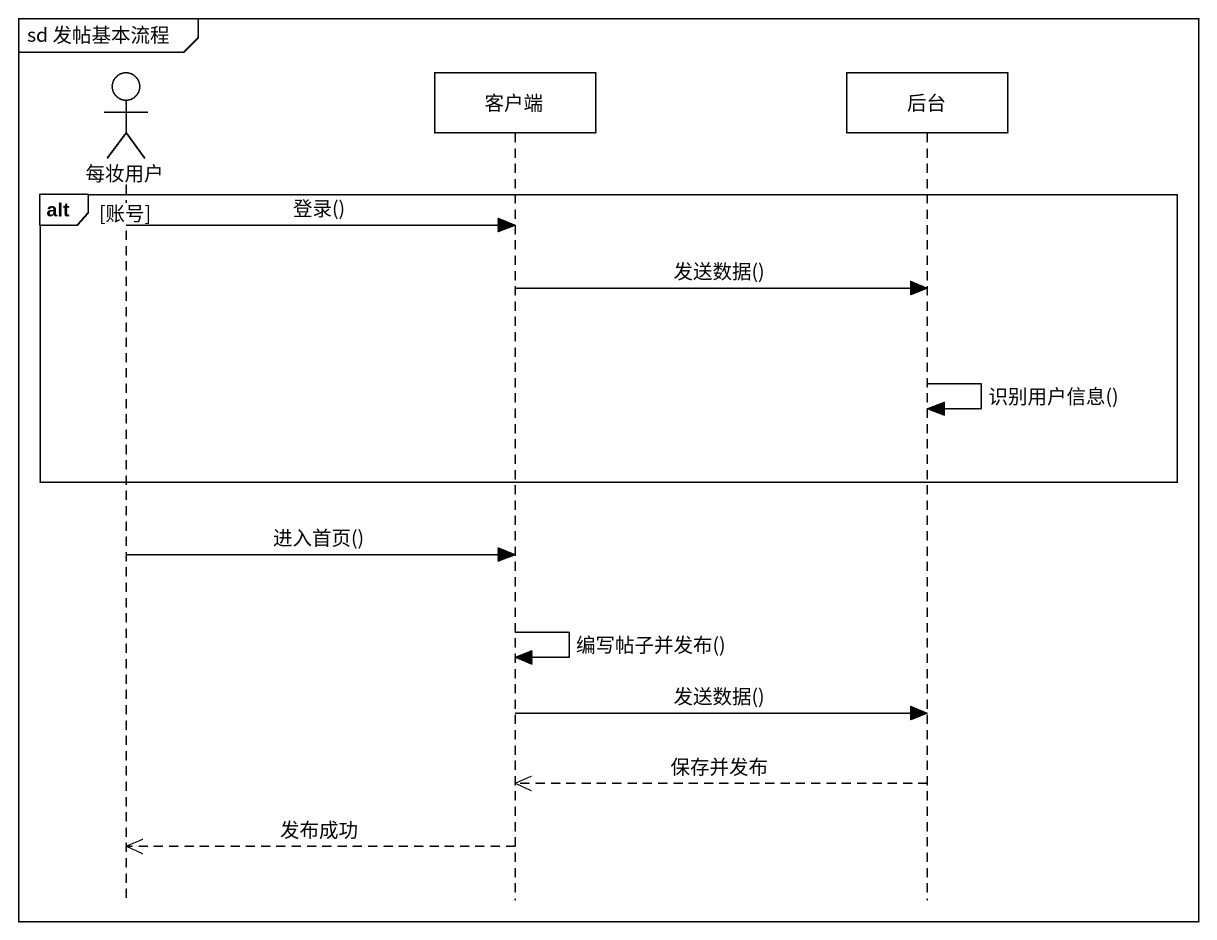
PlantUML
@startuml
mainframe sd 发帖基本流程
hide footbox
actor 每妆用户
participant 客户端
participant 后台

alt 账号
  每妆用户 -> 客户端 : 登录()
  客户端 -> 后台 : 发送数据()
  后台 -> 后台 : 识别用户信息()
end
每妆用户 -> 客户端 : 进入首页()
客户端 -> 客户端 : 编写帖子并发布()
客户端 -> 后台 : 发送数据()
后台 -->> 客户端 : 保存并发布
客户端 -->> 每妆用户 : 发布成功
@enduml
